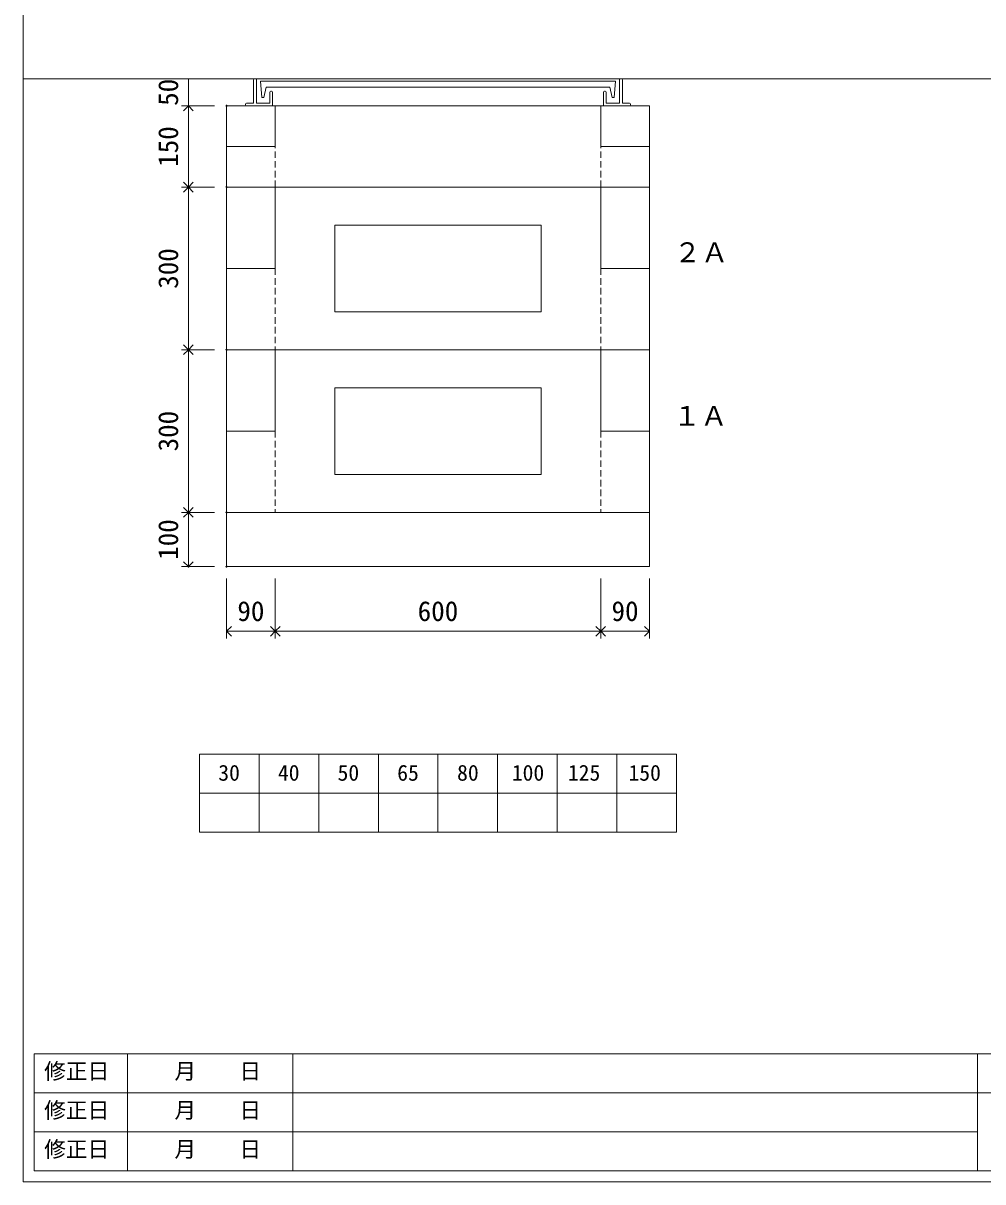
# Model space of a CAD drawing. Units: millimetres, scale not verified. Extents: x -4890 to 18490, y -2307 to 2308.
# Drawn here: x -1230 to 540, y -1967 to 170 of the extents above; entities that cross this region are included whole.
import ezdxf
from ezdxf.enums import TextEntityAlignment as Align

# ---------------------------------------------------------------- set-up
doc = ezdxf.new("R2010")
doc.units = ezdxf.units.MM
doc.header["$LTSCALE"] = 10
doc.header["$PDMODE"] = 32
doc.header["$PDSIZE"] = 2
for name, pattern in [('DASHED1', [1.8, 1.2, -0.6]), ('USER2', [50.8, 31.75, -6.35, 6.35, -6.35]), ('USER5', [3.185, 0.01, -3.175])]:
    doc.linetypes.add(name, pattern=pattern)
for name, color, linetype, lineweight in [('0-1_Defpoints', 7, 'USER2', 5), ('0-2_waku', 7, 'Continuous', 18), ('0-3_gaikei', 7, 'Continuous', 18), ('0-4_kakure', 7, 'USER5', 18), ('0-5_sunpou', 7, 'Continuous', 5), ('0-9_uchigawa', 6, 'Continuous', 18), ('0-B_futa', 3, 'Continuous', 18), ('0-C_GL', 4, 'Continuous', 18), ('0-D_dims', 7, 'Continuous', 18), ('0-E_文字１', 150, 'USER2', 18)]:
    doc.layers.add(name, color=color, linetype=linetype, lineweight=lineweight)
doc.styles.add('ＭＳ ゴシック', font='')
doc.styles.get('ＭＳ ゴシック').set_extended_font_data('MS Gothic')

# ---------------------------------------------------------------- blocks, each defined once
blk = doc.blocks.new('_Open90')
at = {"layer": '0-5_sunpou'}
blk.add_line((0, 0), (-1, 0), dxfattribs=at)
blk.add_lwpolyline([(-0.5, 0.5), (0, 0), (-0.5, -0.5)], dxfattribs=at)
blk = doc.blocks.new('D73')
at = {"layer": '0-1_Defpoints'}
for p in [(592.32, 1764.36), (522.02, 1464.36), (592.32, 1464.36)]:
    blk.add_point(p, dxfattribs=at)
at = {"layer": '0-5_sunpou'}
for p, q in [((570.32, 1764.36), (509.02, 1764.36)), ((522.02, 1746.36), (522.02, 1482.36)), ((570.32, 1464.36), (509.02, 1464.36))]:
    blk.add_line(p, q, dxfattribs=at)
at = {"layer": '0-5_sunpou', "xscale": 18, "yscale": 18}
for p, rotation in [((522.02, 1764.36), 90), ((522.02, 1464.36), 270)]:
    blk.add_blockref('_Open90', p, dxfattribs=dict(at, rotation=rotation))
at = {"layer": '0-5_sunpou', "style": 'ＭＳ ゴシック'}
blk.add_text('300', height=36.66, rotation=90, dxfattribs=at).set_placement((514.02, 1576.86), align=Align.BOTTOM_LEFT)
blk = doc.blocks.new('D74')
at = {"layer": '0-1_Defpoints'}
for p in [(592.32, 1464.36), (522.02, 1364.36), (592.32, 1364.36)]:
    blk.add_point(p, dxfattribs=at)
at = {"layer": '0-5_sunpou'}
for p, q in [((570.32, 1464.36), (509.02, 1464.36)), ((522.02, 1446.36), (522.02, 1382.36)), ((570.32, 1364.36), (509.02, 1364.36))]:
    blk.add_line(p, q, dxfattribs=at)
at = {"layer": '0-5_sunpou', "xscale": 18, "yscale": 18}
for p, rotation in [((522.02, 1464.36), 90), ((522.02, 1364.36), 270)]:
    blk.add_blockref('_Open90', p, dxfattribs=dict(at, rotation=rotation))
at = {"layer": '0-5_sunpou', "style": 'ＭＳ ゴシック'}
blk.add_text('100', height=36.66, rotation=90, dxfattribs=at).set_placement((514.02, 1376.86), align=Align.BOTTOM_LEFT)
blk = doc.blocks.new('D63')
at = {"layer": '0-1_Defpoints'}
for p in [(592.32, 2064.36), (522.02, 1764.36), (592.32, 1764.36)]:
    blk.add_point(p, dxfattribs=at)
at = {"layer": '0-5_sunpou'}
for p, q in [((570.32, 2064.36), (509.02, 2064.36)), ((522.02, 2046.36), (522.02, 1782.36)), ((570.32, 1764.36), (509.02, 1764.36))]:
    blk.add_line(p, q, dxfattribs=at)
at = {"layer": '0-5_sunpou', "xscale": 18, "yscale": 18}
for p, rotation in [((522.02, 2064.36), 90), ((522.02, 1764.36), 270)]:
    blk.add_blockref('_Open90', p, dxfattribs=dict(at, rotation=rotation))
at = {"layer": '0-5_sunpou', "style": 'ＭＳ ゴシック'}
blk.add_text('300', height=36.66, rotation=90, dxfattribs=at).set_placement((514.02, 1876.86), align=Align.BOTTOM_LEFT)
blk = doc.blocks.new('D61')
at = {"layer": '0-1_Defpoints'}
for p in [(592.32, 2214.36), (522.02, 2064.36), (592.32, 2064.36)]:
    blk.add_point(p, dxfattribs=at)
at = {"layer": '0-5_sunpou'}
for p, q in [((570.32, 2214.36), (509.02, 2214.36)), ((522.02, 2196.36), (522.02, 2082.36)), ((570.32, 2064.36), (509.02, 2064.36))]:
    blk.add_line(p, q, dxfattribs=at)
at = {"layer": '0-5_sunpou', "xscale": 18, "yscale": 18}
for p, rotation in [((522.02, 2214.36), 90), ((522.02, 2064.36), 270)]:
    blk.add_blockref('_Open90', p, dxfattribs=dict(at, rotation=rotation))
at = {"layer": '0-5_sunpou', "style": 'ＭＳ ゴシック'}
blk.add_text('150', height=36.66, rotation=90, dxfattribs=at).set_placement((514.02, 2101.86), align=Align.BOTTOM_LEFT)

msp = doc.modelspace()

# ---------------------------------------------------------------- linework, layer by layer
at = {"layer": '0-2_waku'}
for p, q in [((-1230, 2307.55), (-1230, -1967.45)), ((-905, -1178.45), (-905, -1322.45)), ((-905, -1178.45), (-905, -1322.45)), ((-905, -1178.45), (-905, -1322.45)), ((-905, -1178.45), (-905, -1322.45)), ((-905, -1178.45), (-25, -1178.45)), ((-795, -1178.45), (-795, -1322.45)), ((-685, -1178.45), (-685, -1322.45)), ((-685, -1178.45), (-685, -1322.45)), ((-575, -1178.45), (-575, -1322.45)), ((-465, -1178.45), (-465, -1322.45)), ((-355, -1178.45), (-355, -1322.45)), ((-245, -1178.45), (-245, -1322.45)), ((-135, -1178.45), (-135, -1322.45)), ((-25, -1178.45), (-25, -1322.45)), ((-905, -1250.45), (-25, -1250.45)), ((-905, -1322.45), (-25, -1322.45)), ((-1210, -1731.45), (-1210, -1947.45)), ((-1210, -1731.45), (-1210, -1947.45)), ((-1210, -1731.45), (818, -1731.45)), ((-1037.5, -1731.45), (-1037.5, -1947.45)), ((-732.5, -1731.45), (-732.5, -1947.45)), ((-732.5, -1731.45), (-732.5, -1947.45)), ((530, -1731.45), (530, -1947.45)), ((530, -1731.45), (530, -1947.45)), ((-1210, -1803.45), (818, -1803.45)), ((-1210, -1875.45), (530, -1875.45)), ((-1210, -1947.45), (818, -1947.45)), ((-1230, -1967.45), (4890, -1967.45)), ((-1230, -1967.45), (4890, -1967.45)), ((-1230, -1967.45), (4890, -1967.45))]:
    msp.add_line(p, q, dxfattribs=at)
at = {"layer": '0-3_gaikei'}
for p, q in [((-75, 17.55), (-855, 17.55)), ((-75, 17.55), (-855, 17.55)), ((-75, 17.55), (-855, 17.55)), ((-75, 17.55), (-855, 17.55)), ((-75, 17.55), (-855, 17.55)), ((-75, 17.55), (-855, 17.55)), ((-855, 17.55), (-855, -132.45)), ((-165, 17.55), (-765, 17.55)), ((-765, -57.45), (-765, 17.55)), ((-165, -57.45), (-165, 17.55)), ((-75, 17.55), (-75, -132.45)), ((-765, -57.45), (-855, -57.45)), ((-75, -57.45), (-165, -57.45)), ((-855, -282.45), (-855, -132.45)), ((-75, -132.45), (-855, -132.45)), ((-165, -282.45), (-165, -132.45)), ((-75, -282.45), (-75, -132.45)), ((-855, -432.45), (-855, -282.45)), ((-75, -282.45), (-165, -282.45)), ((-75, -432.45), (-75, -282.45)), ((-75, -432.45), (-75, -282.45)), ((-855, -582.45), (-855, -432.45)), ((-75, -432.45), (-855, -432.45)), ((-765, -432.45), (-765, -582.45)), ((-165, -432.45), (-765, -432.45)), ((-165, -582.45), (-165, -432.45)), ((-75, -582.45), (-75, -432.45)), ((-855, -732.45), (-855, -582.45)), ((-765, -582.45), (-855, -582.45)), ((-75, -732.45), (-75, -582.45)), ((-75, -732.45), (-855, -732.45)), ((-855, -832.45), (-855, -732.45)), ((-75, -732.45), (-855, -732.45)), ((-75, -832.45), (-75, -732.45)), ((-75, -832.45), (-855, -832.45))]:
    msp.add_line(p, q, dxfattribs=at)
for points in [[(-765, -132.45), (-765, -282.45), (-855, -282.45)], [(-765, -132.45), (-765, -282.45), (-765, -132.45)], [(-75, -432.45), (-855, -432.45), (-855, -282.45)], [(-765, -432.45), (-765, -582.45), (-765, -432.45)], [(-75, -732.45), (-855, -732.45), (-855, -582.45)], [(-75, -732.45), (-75, -582.45), (-165, -582.45)]]:
    msp.add_lwpolyline(points, dxfattribs=at)
at = {"layer": '0-4_kakure', "linetype": 'DASHED1', "lineweight": 5}
for p, q in [((-765, -132.45), (-765, -57.45)), ((-165, -132.45), (-165, -57.45)), ((-765, -282.45), (-765, -432.45)), ((-165, -282.45), (-165, -432.45)), ((-765, -582.45), (-765, -732.45)), ((-165, -582.45), (-165, -732.45))]:
    msp.add_line(p, q, dxfattribs=at)
at = {"layer": '0-5_sunpou'}
for p, q in [((-877, 67.55), (-938.3, 67.55)), ((-925.3, 67.55), (-925.3, 17.55)), ((-877, 17.55), (-938.3, 17.55)), ((-877, 17.55), (-938.3, 17.55)), ((-877, 17.55), (-938.3, 17.55)), ((-855, -854.45), (-855, -964.89)), ((-765, -854.45), (-765, -964.89)), ((-765, -854.45), (-765, -964.89)), ((-165, -854.45), (-165, -964.89)), ((-165, -854.45), (-165, -964.89)), ((-75, -854.45), (-75, -964.89)), ((-837, -951.89), (-783, -951.89)), ((-747, -951.89), (-183, -951.89)), ((-147, -951.89), (-93, -951.89))]:
    msp.add_line(p, q, dxfattribs=at)
at = {"layer": '0-9_uchigawa'}
for p, q in [((-275, -202.45), (-655, -202.45)), ((-655, -362.45), (-655, -202.45)), ((-275, -202.45), (-655, -202.45)), ((-275, -362.45), (-275, -202.45)), ((-275, -362.45), (-655, -362.45)), ((-275, -502.45), (-655, -502.45)), ((-655, -662.45), (-655, -502.45)), ((-275, -662.45), (-275, -502.45)), ((-275, -662.45), (-655, -662.45))]:
    msp.add_line(p, q, dxfattribs=at)
at = {"layer": '0-B_futa'}
for p, q in [((-805, 65.55), (-805, 22.55)), ((-803, 67.55), (-800, 67.55)), ((-800, 67.55), (-800, 22.55)), ((-130, 67.55), (-130, 22.55)), ((-130, 67.55), (-127, 67.55)), ((-125, 65.55), (-125, 22.55)), ((-792.19, 63.05), (-137.86, 63.05)), ((-792.19, 63.05), (-789.7, 33.05)), ((-781.67, 52.05), (-785.99, 33.05)), ((-781.67, 52.05), (-148.33, 52.05)), ((-773, 44.55), (-772, 44.55)), ((-157, 44.55), (-158, 44.55)), ((-148.33, 52.05), (-144.01, 33.05)), ((-137.86, 63.05), (-140.11, 33.05)), ((-818, 22.55), (-805, 22.55)), ((-818, 22.55), (-805, 22.55)), ((-800, 22.55), (-775, 22.55)), ((-800, 22.55), (-775, 22.55)), ((-789.7, 33.05), (-785.99, 33.05)), ((-775, 42.55), (-775, 22.55)), ((-770, 42.55), (-770, 17.55)), ((-160, 42.55), (-160, 17.55)), ((-155, 42.55), (-155, 22.55)), ((-130, 22.55), (-155, 22.55)), ((-130, 22.55), (-155, 22.55)), ((-140.11, 33.05), (-144.01, 33.05)), ((-112, 22.55), (-125, 22.55)), ((-112, 22.55), (-125, 22.55)), ((-820, 20.55), (-820, 19.55)), ((-820, 20.55), (-820, 19.55)), ((-770, 17.55), (-818, 17.55)), ((-770, 17.55), (-818, 17.55)), ((-770, 17.55), (-818, 17.55)), ((-160, 17.55), (-112, 17.55)), ((-160, 17.55), (-112, 17.55)), ((-160, 17.55), (-112, 17.55)), ((-110, 20.55), (-110, 19.55)), ((-110, 20.55), (-110, 19.55))]:
    msp.add_line(p, q, dxfattribs=at)
for centre, start, end in [((-803, 65.55), 90, 180), ((-127, 65.55), 0, 90), ((-773, 42.55), 90, 180), ((-772, 42.55), 0, 90), ((-158, 42.55), 90, 180), ((-157, 42.55), 0, 90), ((-818, 20.55), 90, 180), ((-818, 20.55), 90, 180), ((-112, 20.55), 0, 90), ((-112, 20.55), 0, 90), ((-818, 19.55), 180, 270), ((-818, 19.55), 180, 270), ((-112, 19.55), 270, 0), ((-112, 19.55), 270, 0)]:
    msp.add_arc(centre, 2, start, end, dxfattribs=at)
at = {"layer": '0-C_GL'}
msp.add_line((-1230, 67.55), (4890, 67.55), dxfattribs=at)
msp.add_line((-1230, 67.55), (4890, 67.55), dxfattribs=at)

# ---------------------------------------------------------------- block references
at = {"layer": '0-5_sunpou'}
for name in ['D61', 'D63', 'D73', 'D74']:
    msp.add_blockref(name, (-1447.32, -2196.81), dxfattribs=at)
at = {"layer": '0-5_sunpou', "xscale": 18, "yscale": 18, "rotation": 180}
for p in [(-855, -951.89), (-765, -951.89), (-165, -951.89)]:
    msp.add_blockref('_Open90', p, dxfattribs=at)
at = {"layer": '0-5_sunpou', "xscale": 18, "yscale": 18}
for p in [(-765, -951.89), (-165, -951.89), (-75, -951.89)]:
    msp.add_blockref('_Open90', p, dxfattribs=at)

# ---------------------------------------------------------------- texts
at = {"layer": '0-5_sunpou', "style": 'ＭＳ ゴシック'}
msp.add_text('50', height=36.66, rotation=90, dxfattribs=at).set_placement((-933.3, 17.55), align=Align.BOTTOM_LEFT)
for s, p in [('90', (-835, -943.89)), ('600', (-502.5, -943.89)), ('90', (-145, -943.89))]:
    msp.add_text(s, height=36.66, dxfattribs=at).set_placement(p, align=Align.BOTTOM_LEFT)
at = {"layer": '0-D_dims', "style": 'ＭＳ ゴシック'}
for s, p in [('30', (-870.23, -1236.27)), ('40', (-760.23, -1236.27)), ('50', (-650.23, -1236.27)), ('65', (-540.23, -1236.27)), ('80', (-429.82, -1236.27)), ('100', (-328.95, -1236.27)), ('125', (-225.56, -1236.27)), ('150', (-113.8, -1236.27))]:
    msp.add_text(s, height=29.33, dxfattribs=at).set_placement(p, align=Align.BOTTOM_LEFT)
at = {"layer": '0-E_文字１', "color": 7, "style": 'ＭＳ ゴシック'}
for s, height, p in [('２Ａ', 36.66, (-29.73, -281.89)), ('１Ａ', 36.66, (-31.05, -583.76)), ('修正日', 29.33, (-1191.35, -1786.75)), ('\u3000\u3000月\u3000\u3000日', 29.33, (-1031.2, -1786.75)), ('修正日', 29.33, (-1191.35, -1858.75)), ('\u3000\u3000月\u3000\u3000日', 29.33, (-1031.2, -1858.75)), ('修正日', 29.33, (-1191.35, -1930.75)), ('\u3000\u3000月\u3000\u3000日', 29.33, (-1031.2, -1930.75))]:
    msp.add_text(s, height=height, dxfattribs=at).set_placement(p, align=Align.BOTTOM_LEFT)

doc.saveas('drawing.dxf')
